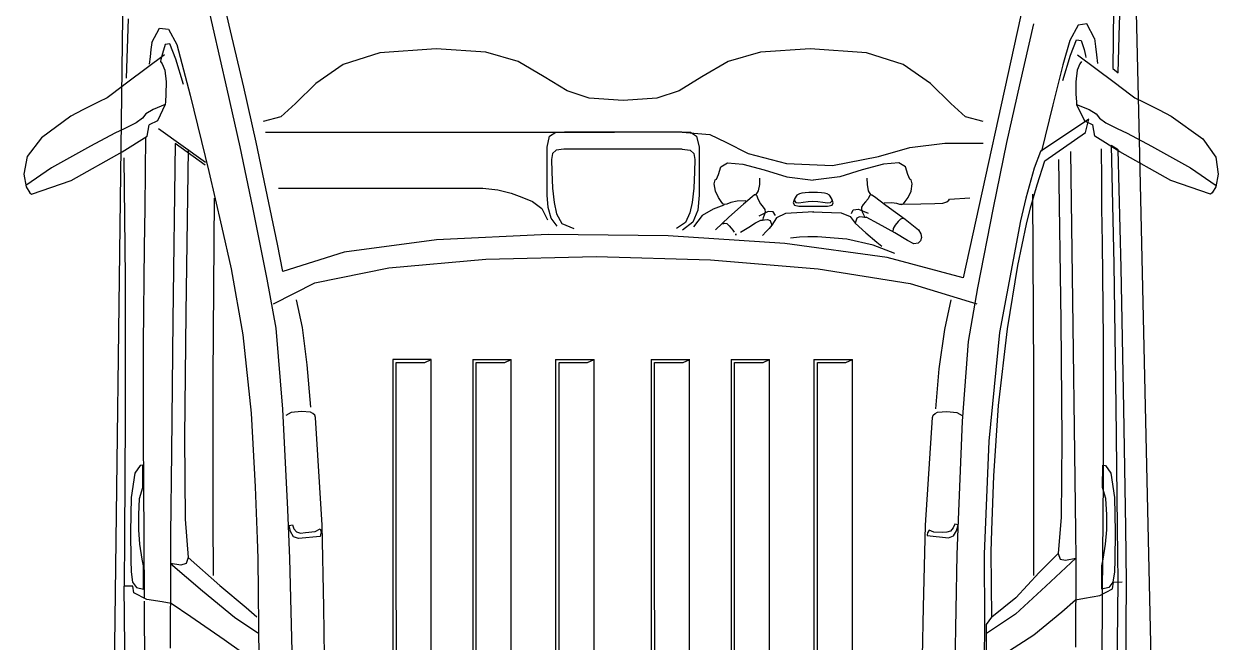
# Model space of a CAD drawing. Header units: millimetres. Extents: x 3923 to 4007, y 744 to 982.
# Drawn here: x 3949.109 to 3953.521, y 836.884 to 839.167 of the extents above; entities that cross this region are included whole.
import ezdxf

# ---------------------------------------------------------------- set-up
doc = ezdxf.new("R2010")
doc.units = ezdxf.units.MM
doc.header["$LTSCALE"] = 20
doc.layers.add('HIDROSSANITÁRIO', color=8, linetype='Continuous')

# ---------------------------------------------------------------- blocks, each defined once
blk = doc.blocks.new('Austin Mini dessus')
at = {"color": 8, "flags": 128}
for points in [[(1.1117, 3.9516), (1.1466, 3.978)], [(1.1466, 3.978), (1.1788, 3.984)], [(1.1671, 3.9332), (1.2, 3.9805)], [(1.1788, 3.984), (1.2025, 3.9796)], [(1.2025, 3.9796), (1.2133, 3.9732)], [(1.2133, 3.9732), (1.2159, 3.9699)], [(1.0718, 3.8974), (1.1117, 3.9516)], [(1.2159, 3.9699), (1.1905, 3.8965)], [(1.127, 3.8612), (1.1671, 3.9332)], [(1.0602, 3.8752), (1.0718, 3.8974)], [(1.1905, 3.8965), (1.1378, 3.8027)], [(1.0455, 3.8453), (1.0602, 3.8752)], [(1.1035, 3.8163), (1.127, 3.8612)], [(1.0383, 3.8304), (1.0455, 3.8453)], [(1.0093, 3.792), (1.0326, 3.8229)], [(1.0326, 3.8229), (1.0383, 3.8304)], [(0.8924, 3.7915), (1.0016, 3.7949)], [(1.0842, 3.7768), (1.0947, 3.7975)], [(1.0947, 3.7975), (1.1035, 3.8163)], [(1.1378, 3.8027), (1.1088, 3.7563)], [(1.1489, 3.7991), (1.3693, 3.7967)], [(1.3693, 3.7967), (1.6304, 3.7968)], [(1.6304, 3.7968), (1.8484, 3.7979)], [(1.8484, 3.7979), (1.9397, 3.7986)], [(2.1078, 3.7972), (1.9397, 3.7986)], [(1.9397, 3.7828), (1.9397, 3.798)], [(0.9589, 3.7245), (1.0093, 3.792)], [(1.0753, 3.7651), (1.0842, 3.7768)], [(1.717, 3.7694), (1.7313, 3.7792)], [(1.7313, 3.7792), (1.7757, 3.7861)], [(1.7757, 3.7861), (1.8394, 3.7873)], [(1.8394, 3.7873), (1.8918, 3.7867)], [(1.8918, 3.7867), (1.9135, 3.786)], [(1.9135, 3.786), (1.9326, 3.7832)], [(1.9326, 3.7832), (1.942, 3.7759)], [(1.952, 3.781), (1.9397, 3.7828)], [(1.942, 3.7759), (1.9455, 3.763)], [(1.9641, 3.7571), (1.952, 3.781)], [(0.949, 3.7493), (0.9623, 3.751)], [(0.9623, 3.751), (0.9758, 3.7525)], [(1.0594, 3.7455), (1.0677, 3.7588)], [(1.0677, 3.7588), (1.0753, 3.7651)], [(1.0806, 3.7369), (1.0877, 3.7528)], [(1.1088, 3.7563), (1.0877, 3.7528)], [(1.1098, 3.7592), (1.174, 3.7599)], [(1.174, 3.7599), (1.2419, 3.7604)], [(1.2419, 3.7604), (1.3135, 3.7616)], [(1.3135, 3.7616), (1.4923, 3.7636)], [(1.4923, 3.7636), (1.6691, 3.7637)], [(1.6691, 3.7637), (1.7492, 3.7633)], [(1.716, 3.7644), (1.717, 3.7694)], [(1.7576, 3.764), (1.716, 3.7644)], [(1.7492, 3.7633), (1.9626, 3.7616)], [(1.7781, 3.7702), (1.7576, 3.764)], [(1.8082, 3.7719), (1.7781, 3.7702)], [(1.8354, 3.7719), (1.8082, 3.7719)], [(1.8622, 3.7696), (1.8354, 3.7719)], [(1.8896, 3.7653), (1.8622, 3.7696)], [(1.9022, 3.763), (1.8896, 3.7653)], [(1.9455, 3.763), (1.9022, 3.763)], [(1.9688, 3.7285), (1.9641, 3.7571)], [(1.9674, 3.7618), (2.2252, 3.7604)], [(0.936, 3.7475), (0.9091, 3.7332)], [(0.9091, 3.7332), (0.9111, 3.717)], [(0.936, 3.7475), (0.949, 3.7493)], [(0.9564, 3.7282), (0.9673, 3.7309)], [(0.9673, 3.7309), (0.9712, 3.7316)], [(0.9712, 3.7316), (0.975, 3.7288)], [(0.975, 3.7288), (0.9869, 3.7238)], [(1.0506, 3.7228), (1.0594, 3.7455)], [(1.0506, 3.7228), (1.0806, 3.7369)], [(1.0947, 3.7351), (1.1565, 3.6487)], [(1.9715, 3.7117), (1.9688, 3.7285)], [(0.9111, 3.717), (0.9395, 3.7016)], [(0.9383, 3.7145), (0.9395, 3.7228)], [(0.9665, 3.7034), (0.9383, 3.7145)], [(0.9395, 3.7228), (0.9564, 3.7282)], [(0.9869, 3.7238), (1.0083, 3.721)], [(1.0083, 3.721), (1.031, 3.7215)], [(1.031, 3.7215), (1.0455, 3.7223)], [(1.0455, 3.7223), (1.0506, 3.7228)], [(1.1226, 3.7043), (1.4484, 3.7087)], [(1.4484, 3.7087), (1.6921, 3.7115)], [(1.6921, 3.7115), (1.8449, 3.713)], [(1.8449, 3.713), (1.8979, 3.7134)], [(1.8979, 3.7134), (2.0543, 3.714)], [(1.8979, 3.7134), (1.9484, 3.6539)], [(1.9009, 3.6943), (1.8979, 3.7134)], [(1.9964, 3.6756), (1.9715, 3.7117)], [(0.9395, 3.7016), (1.0331, 3.6766)], [(1.0136, 3.6893), (0.9665, 3.7034)], [(1.1626, 3.649), (1.1226, 3.7043)], [(1.1335, 3.6804), (1.4355, 3.6849)], [(1.4355, 3.6849), (1.6643, 3.6871)], [(1.6643, 3.6871), (1.816, 3.6859)], [(1.816, 3.6859), (1.8868, 3.6804)], [(1.8868, 3.6804), (1.8979, 3.6843)], [(1.8979, 3.6843), (1.9009, 3.6943)], [(1.0331, 3.6766), (1.174, 3.6425)], [(1.8868, 3.6804), (1.9382, 3.6219)], [(2.0389, 3.6143), (1.9964, 3.6756)], [(0.8566, 3.6469), (0.909, 3.6348)], [(1.174, 3.6425), (1.2747, 3.6187)], [(1.9484, 3.6539), (1.9968, 3.5949)], [(0.909, 3.6348), (1.0218, 3.609)], [(1.2235, 3.6328), (1.5547, 3.6348)], [(1.2747, 3.6187), (1.3537, 3.601)], [(1.5547, 3.6348), (1.8149, 3.6349)], [(1.8149, 3.6349), (1.9203, 3.6346)], [(1.9382, 3.6219), (1.9794, 3.5737)], [(0.9143, 3.6021), (0.8666, 3.6133)], [(1.0183, 3.578), (0.9143, 3.6021)], [(1.0218, 3.609), (1.1282, 3.5852)], [(1.3537, 3.601), (1.4755, 3.5794)], [(2.0615, 3.5818), (2.0389, 3.6143)], [(1.12, 3.5551), (1.0183, 3.578)], [(1.1282, 3.5852), (1.2404, 3.5618)], [(1.4755, 3.5794), (1.6204, 3.564)], [(1.9968, 3.5949), (2.0262, 3.5518)], [(1.2053, 3.5371), (1.12, 3.5551)], [(1.2404, 3.5618), (1.3729, 3.5353)], [(1.6204, 3.564), (1.7565, 3.5569)], [(1.7565, 3.5569), (1.8523, 3.5529)], [(1.8523, 3.5529), (1.8885, 3.5517)], [(1.9794, 3.5737), (1.9962, 3.5536)], [(1.0731, 3.5095), (1.0817, 3.5421)], [(1.1011, 3.5379), (1.1017, 3.2922)], [(1.3084, 3.5158), (1.2053, 3.5371)], [(1.3729, 3.5353), (1.4635, 3.5186)], [(1.8885, 3.5517), (2.0756, 3.55)], [(1.0484, 3.4825), (1.0731, 3.5095)], [(1.2049, 3.5135), (1.2049, 3.1364)], [(1.3585, 3.5054), (1.3084, 3.5158)], [(1.4186, 3.5228), (1.3793, 3.4466)], [(1.4635, 3.5186), (1.6129, 3.5061)], [(1.323, 3.3924), (1.3585, 3.5054)], [(1.6129, 3.5061), (1.7979, 3.497)], [(1.6169, 3.4714), (1.619, 3.4901)], [(1.619, 3.4901), (1.6245, 3.4999)], [(1.7979, 3.497), (1.8885, 3.4935)], [(1.8276, 3.494), (1.8263, 3.4879)], [(1.8263, 3.4879), (1.8336, 3.4853)], [(1.8388, 3.4912), (1.8276, 3.494)], [(1.8484, 3.4859), (1.8388, 3.4912)], [(1.8517, 3.4767), (1.8484, 3.4859)], [(1.8885, 3.4935), (2.0844, 3.4883)], [(1.0114, 3.445), (1.0484, 3.4825)], [(1.4113, 3.481), (1.462, 3.47)], [(1.462, 3.47), (1.5309, 3.4613)], [(1.6186, 3.4546), (1.6169, 3.4714)], [(1.8336, 3.4853), (1.8396, 3.4804)], [(1.8409, 3.4637), (1.8386, 3.4462)], [(1.8396, 3.4804), (1.8416, 3.4732)], [(1.8416, 3.4732), (1.8409, 3.4637)], [(1.8478, 3.437), (1.8517, 3.4767)], [(0.9762, 3.3945), (1.0114, 3.445)], [(1.3793, 3.4466), (1.3517, 3.3099)], [(1.5309, 3.4613), (1.6094, 3.4548)], [(1.6207, 3.4502), (1.6186, 3.4546)], [(1.6242, 3.4468), (1.6207, 3.4502)], [(1.6285, 3.4452), (1.6242, 3.4468)], [(1.8272, 3.4328), (1.6285, 3.4452)], [(1.8386, 3.4462), (1.8339, 3.4369)], [(1.9786, 3.4297), (1.8272, 3.4328)], [(1.8339, 3.4369), (1.8395, 3.4349)], [(1.8395, 3.4349), (1.8452, 3.4359)], [(1.8452, 3.4359), (1.8478, 3.437)], [(2.0699, 3.4284), (1.9786, 3.4297)], [(0.9547, 3.3266), (0.9762, 3.3945)], [(1.3004, 3.222), (1.323, 3.3924)], [(0.9474, 3.2223), (0.9547, 3.3266)], [(1.3517, 3.3099), (1.3356, 3.1305)], [(1.1017, 3.2922), (1.1017, 3.0712)], [(1.521, 3.3024), (3.3849, 3.3024)], [(1.521, 3.2314), (1.521, 3.3024)], [(3.3552, 3.2953), (1.5269, 3.296)], [(1.5269, 3.296), (1.5269, 3.2434)], [(1.5269, 3.2434), (1.521, 3.2314)], [(0.9535, 3.1308), (0.9474, 3.2223)], [(1.2904, 3.0155), (1.3004, 3.222)], [(3.3849, 3.2314), (1.521, 3.2314)], [(1.521, 3.1548), (3.3849, 3.1548)], [(1.521, 3.1548), (3.3849, 3.1548)], [(1.521, 3.1548), (1.521, 3.0837)], [(1.2049, 3.1364), (1.2077, 3.1082)], [(3.3552, 3.1477), (1.5269, 3.1484)], [(1.5269, 3.1484), (1.5269, 3.0958)], [(0.9712, 3.0712), (0.9535, 3.1308)], [(1.3356, 3.1305), (1.3308, 2.9266)], [(1.2077, 3.1082), (1.214, 3.084)], [(1.5269, 3.0958), (1.521, 3.0837)], [(0.9991, 3.0226), (0.9712, 3.0712)], [(1.1017, 3.0712), (1.1013, 2.893)], [(1.214, 3.084), (1.2213, 3.064)], [(3.3849, 3.0838), (1.521, 3.0838)], [(1.2213, 3.064), (1.2296, 3.0447)], [(1.2296, 3.0447), (1.2425, 3.0269)], [(1.0249, 2.9807), (0.9991, 3.0226)], [(1.2425, 3.0269), (1.263, 3.0168)], [(1.1016, 3.0013), (1.1008, 2.9854)], [(1.1087, 3.0128), (1.1016, 3.0013)], [(1.1289, 3.0172), (1.1087, 3.0128)], [(1.2179, 3.0172), (1.1289, 3.0172)], [(1.1326, 2.9863), (1.1344, 3.0006)], [(1.1344, 3.0006), (1.1406, 3.0076)], [(1.1406, 3.0076), (1.1521, 3.0095)], [(1.1521, 3.0095), (1.1745, 3.009)], [(1.1745, 3.009), (1.2048, 3.0074)], [(1.2048, 3.0074), (1.2315, 3.0045)], [(1.2406, 3.0157), (1.2179, 3.0172)], [(1.2315, 3.0045), (1.2524, 3.0002)], [(1.2601, 3.01), (1.2406, 3.0157)], [(1.275, 2.9987), (1.2601, 3.01)], [(1.2927, 2.7938), (1.2904, 3.0155)], [(1.521, 3.0018), (3.3849, 3.0018)], [(1.521, 3.0018), (1.521, 2.9307)], [(1.521, 3.0017), (3.3849, 3.0017)], [(1.0386, 2.9396), (1.0249, 2.9807)], [(1.1008, 2.9854), (1.1008, 2.7686)], [(1.1326, 2.7677), (1.1326, 2.9863)], [(1.2524, 3.0002), (1.27, 2.9903)], [(1.27, 2.9903), (1.2792, 2.9682)], [(3.3552, 2.9947), (1.5269, 2.9954)], [(1.5269, 2.9954), (1.5269, 2.9427)], [(1.0427, 2.877), (1.0386, 2.9396)], [(1.5269, 2.9427), (1.521, 2.9307)], [(1.3308, 2.9266), (1.3369, 2.7159)], [(3.3849, 2.9307), (1.521, 2.9307)], [(1.1013, 2.893), (1.1007, 2.7756)], [(1.0386, 2.8145), (1.0427, 2.877)], [(1.521, 2.8252), (3.3849, 2.8252)], [(1.521, 2.8252), (3.3849, 2.8252)], [(1.521, 2.8252), (1.521, 2.7541)], [(1.0249, 2.7734), (1.0386, 2.8145)], [(3.3552, 2.8181), (1.5269, 2.8188)], [(1.5269, 2.8188), (1.5269, 2.7662)], [(1.307, 2.578), (1.2927, 2.7938)], [(0.9991, 2.7314), (1.0249, 2.7734)], [(1.1007, 2.7756), (1.1055, 2.717)], [(1.1008, 2.7686), (1.1016, 2.7527)], [(1.1326, 2.7677), (1.1344, 2.7534)], [(1.2505, 2.7536), (1.268, 2.7619)], [(1.2676, 2.7483), (1.2824, 2.7671)], [(1.268, 2.7619), (1.2795, 2.7785)], [(1.5269, 2.7662), (1.521, 2.7541)], [(1.1016, 2.7527), (1.1087, 2.7412)], [(1.1087, 2.7412), (1.1289, 2.7368)], [(1.1289, 2.7368), (1.2179, 2.7368)], [(1.1344, 2.7534), (1.1406, 2.7464)], [(1.1406, 2.7464), (1.1521, 2.7446)], [(1.1521, 2.7446), (1.1745, 2.745)], [(1.1745, 2.745), (1.2048, 2.7466)], [(1.2048, 2.7466), (1.2315, 2.7495)], [(1.2179, 2.7368), (1.2453, 2.7392)], [(1.2315, 2.7495), (1.2505, 2.7536)], [(1.2453, 2.7392), (1.2676, 2.7483)], [(1.2551, 2.7309), (1.276, 2.7469)], [(3.3849, 2.7542), (1.521, 2.7542)], [(0.9712, 2.6829), (0.9991, 2.7314)], [(1.1055, 2.717), (1.1196, 2.6871)], [(1.2436, 2.7106), (1.2551, 2.7309)], [(1.3369, 2.7159), (1.3537, 2.5166)], [(1.1655, 2.6964), (1.1583, 2.6841)], [(1.1793, 2.701), (1.1655, 2.6964)], [(1.1879, 2.7044), (1.1793, 2.701)], [(1.1894, 2.7071), (1.1879, 2.7044)], [(1.1965, 2.7087), (1.1894, 2.7071)], [(1.2102, 2.7066), (1.1965, 2.7087)], [(1.2218, 2.7011), (1.2102, 2.7066)], [(1.2296, 2.696), (1.2218, 2.7011)], [(1.2336, 2.6927), (1.2296, 2.696)], [(1.235, 2.6895), (1.2336, 2.6927)], [(1.2364, 2.6909), (1.2436, 2.7106)], [(1.2586, 2.6815), (1.2815, 2.7064)], [(1.2705, 2.6928), (1.2693, 2.6894)], [(0.9535, 2.6232), (0.9712, 2.6829)], [(1.1196, 2.6871), (1.1407, 2.6458)], [(1.1583, 2.6841), (1.1602, 2.6556)], [(1.2286, 2.6664), (1.2314, 2.6783)], [(1.2314, 2.6783), (1.2342, 2.6856)], [(1.2342, 2.6856), (1.235, 2.6895)], [(1.2344, 2.6544), (1.2586, 2.6815)], [(1.2693, 2.6894), (1.2703, 2.6857)], [(1.2703, 2.6857), (1.2746, 2.681)], [(1.2746, 2.681), (1.2785, 2.6776)], [(1.2785, 2.6776), (1.2823, 2.6745)], [(1.2823, 2.6745), (1.286, 2.6721)], [(1.2901, 2.67), (1.2902, 2.6692)], [(1.2903, 2.6674), (1.2901, 2.67)], [(1.521, 2.6777), (3.3849, 2.6777)], [(1.521, 2.6777), (1.521, 2.6065)], [(1.521, 2.6776), (3.3849, 2.6776)], [(3.3552, 2.6705), (1.5269, 2.6712)], [(1.5269, 2.6712), (1.5269, 2.6186)], [(1.1602, 2.6556), (1.1712, 2.6165)], [(1.2206, 2.6388), (1.2344, 2.6544)], [(1.2283, 2.6506), (1.2286, 2.6664)], [(1.286, 2.6602), (1.2767, 2.6451)], [(1.2902, 2.6692), (1.2903, 2.6683)], [(1.2903, 2.6683), (1.2903, 2.6674)], [(1.1407, 2.6458), (1.1591, 2.5751)], [(1.1861, 2.6248), (1.1983, 2.6254)], [(1.1983, 2.6254), (1.2099, 2.6274)], [(1.2099, 2.6274), (1.2179, 2.6325)], [(1.2173, 2.6328), (1.2174, 2.6346)], [(1.2179, 2.6325), (1.2173, 2.6328)], [(1.2174, 2.6346), (1.2206, 2.6388)], [(1.2179, 2.6307), (1.226, 2.6273)], [(1.226, 2.6273), (1.234, 2.623)], [(1.2478, 2.609), (1.2564, 2.6266)], [(1.2691, 2.6322), (1.2637, 2.6225)], [(1.2767, 2.6451), (1.2691, 2.6322)], [(0.9474, 2.5318), (0.9535, 2.6232)], [(1.1712, 2.6165), (1.184, 2.5749)], [(1.234, 2.623), (1.2401, 2.6184)], [(1.2401, 2.6184), (1.2445, 2.6153)], [(1.2445, 2.6153), (1.2492, 2.6149)], [(1.2485, 2.5997), (1.2478, 2.609)], [(1.2492, 2.6149), (1.2546, 2.6166)], [(1.2546, 2.6166), (1.2595, 2.6184)], [(1.2595, 2.6184), (1.2623, 2.6189)], [(1.2623, 2.6189), (1.2632, 2.6189)], [(1.2632, 2.6157), (1.2624, 2.6105)], [(1.2624, 2.6105), (1.2647, 2.6055)], [(1.2639, 2.6197), (1.2632, 2.6157)], [(1.2637, 2.6225), (1.2638, 2.6219)], [(1.2638, 2.6219), (1.2639, 2.6197)], [(1.2647, 2.6055), (1.2732, 2.6021)], [(1.2732, 2.6021), (1.279, 2.6074)], [(1.279, 2.6074), (1.285, 2.6129)], [(1.285, 2.6129), (1.2921, 2.6194)], [(1.5269, 2.6186), (1.521, 2.6065)], [(3.3849, 2.6066), (1.521, 2.6066)], [(1.255, 2.5958), (1.2485, 2.5997)], [(1.2515, 2.5771), (1.2598, 2.5934)], [(1.2598, 2.5934), (1.2732, 2.6021)], [(1.1591, 2.5751), (1.1632, 2.4901)], [(1.184, 2.5749), (1.1902, 2.5259)], [(1.218, 2.556), (1.2242, 2.5604)], [(1.2242, 2.5604), (1.2316, 2.5628)], [(1.2242, 2.5604), (1.2279, 2.5607)], [(1.2279, 2.5607), (1.2312, 2.5579)], [(1.2316, 2.5628), (1.2362, 2.5607)], [(1.2362, 2.5607), (1.2378, 2.5522)], [(1.2487, 2.5245), (1.2515, 2.5771)], [(1.2952, 2.5513), (1.2971, 2.5676)], [(1.3331, 2.3893), (1.307, 2.578)], [(1.213, 2.5337), (1.2135, 2.541)], [(1.2135, 2.541), (1.2142, 2.5468)], [(1.2142, 2.5468), (1.2153, 2.5514)], [(1.2153, 2.5514), (1.218, 2.556)], [(1.2305, 2.5442), (1.2293, 2.5353)], [(1.2319, 2.5522), (1.2305, 2.5442)], [(1.2312, 2.5579), (1.2319, 2.5522)], [(1.2378, 2.5522), (1.2378, 2.4996)], [(1.2946, 2.5357), (1.2952, 2.5513)], [(0.9547, 2.4275), (0.9474, 2.5318)], [(1.184, 2.4768), (1.1902, 2.5259)], [(1.2129, 2.5259), (1.213, 2.5337)], [(1.213, 2.5181), (1.2129, 2.5259)], [(1.2135, 2.5107), (1.213, 2.5181)], [(1.2293, 2.5353), (1.2287, 2.5263)], [(1.2287, 2.5263), (1.2293, 2.5172)], [(1.2293, 2.5172), (1.2305, 2.5078)], [(1.2487, 2.5272), (1.2506, 2.4745)], [(1.2945, 2.5182), (1.2946, 2.5357)], [(1.2987, 2.4638), (1.2945, 2.5182)], [(1.3537, 2.5166), (1.3811, 2.3466)], [(1.521, 2.5246), (3.3849, 2.5246)], [(1.521, 2.5246), (3.3849, 2.5246)], [(1.521, 2.5246), (1.521, 2.4535)], [(3.3552, 2.5175), (1.5269, 2.5182)], [(1.5269, 2.5182), (1.5269, 2.4656)], [(1.2142, 2.505), (1.2135, 2.5107)], [(1.2153, 2.5004), (1.2142, 2.505)], [(1.218, 2.4957), (1.2153, 2.5004)], [(1.2242, 2.4914), (1.218, 2.4957)], [(1.2312, 2.4938), (1.2279, 2.4911)], [(1.2305, 2.5078), (1.2319, 2.4996)], [(1.2319, 2.4996), (1.2312, 2.4938)], [(1.2378, 2.4996), (1.2362, 2.4911)], [(1.1632, 2.4901), (1.1462, 2.4053)], [(1.1712, 2.4352), (1.184, 2.4768)], [(1.2316, 2.489), (1.2242, 2.4914)], [(1.2279, 2.4911), (1.2242, 2.4914)], [(1.2362, 2.4911), (1.2316, 2.489)], [(1.2506, 2.4745), (1.2571, 2.4576)], [(1.2447, 2.4518), (1.2434, 2.4425)], [(1.2514, 2.4554), (1.2447, 2.4518)], [(1.2571, 2.4576), (1.2692, 2.4481)], [(1.3098, 2.4149), (1.2987, 2.4638)], [(1.5269, 2.4656), (1.521, 2.4535)], [(3.3849, 2.4536), (1.521, 2.4536)], [(0.9762, 2.3595), (0.9547, 2.4275)], [(1.1602, 2.3961), (1.1712, 2.4352)], [(1.1861, 2.427), (1.1983, 2.4265)], [(1.2248, 2.4245), (1.2303, 2.429)], [(1.2303, 2.429), (1.2352, 2.4335)], [(1.2352, 2.4335), (1.2399, 2.4364)], [(1.2399, 2.4364), (1.2445, 2.4366)], [(1.2434, 2.4425), (1.2511, 2.4245)], [(1.2445, 2.4366), (1.2498, 2.4346)], [(1.2498, 2.4346), (1.2546, 2.4325)], [(1.2546, 2.4325), (1.2574, 2.4319)], [(1.2574, 2.4319), (1.2583, 2.4319)], [(1.2579, 2.4403), (1.2605, 2.4451)], [(1.2585, 2.435), (1.2579, 2.4403)], [(1.259, 2.431), (1.2585, 2.435)], [(1.2586, 2.4282), (1.2588, 2.4289)], [(1.2704, 2.4052), (1.2586, 2.4282)], [(1.2588, 2.4289), (1.259, 2.431)], [(1.2605, 2.4451), (1.2692, 2.4481)], [(1.2692, 2.4481), (1.287, 2.4285)], [(1.287, 2.4285), (1.3044, 2.4082)], [(1.1462, 2.4053), (1.1298, 2.3473)], [(1.1983, 2.4265), (1.21, 2.4246)], [(1.21, 2.4246), (1.2177, 2.4194)], [(1.2177, 2.4194), (1.2172, 2.4191)], [(1.2172, 2.4191), (1.2172, 2.4174)], [(1.2172, 2.4174), (1.2201, 2.4129)], [(1.2178, 2.4212), (1.2248, 2.4245)], [(1.2201, 2.4129), (1.2359, 2.3915)], [(1.2871, 2.3751), (1.2704, 2.4052)], [(1.3044, 2.4082), (1.3122, 2.3989)], [(1.3256, 2.3754), (1.3098, 2.4149)], [(1.1583, 2.3676), (1.1602, 2.3961)], [(1.2319, 2.3948), (1.2313, 2.3807)], [(1.2359, 2.3915), (1.262, 2.3561)], [(1.3706, 2.2486), (1.3331, 2.3893)], [(1.1655, 2.3554), (1.1583, 2.3676)], [(1.2313, 2.3807), (1.2324, 2.3718)], [(1.2324, 2.3718), (1.2342, 2.3662)], [(1.235, 2.3623), (1.2336, 2.3591)], [(1.2342, 2.3662), (1.234, 2.3268)], [(1.2342, 2.3662), (1.235, 2.3623)], [(1.2607, 2.3612), (1.2619, 2.3648)], [(1.2617, 2.3576), (1.2607, 2.3612)], [(1.2619, 2.3648), (1.2664, 2.3692)], [(1.2664, 2.3692), (1.2729, 2.3742)], [(1.2729, 2.3742), (1.279, 2.3779)], [(1.279, 2.3779), (1.2846, 2.3787)], [(1.3014, 2.3519), (1.2871, 2.3751)], [(1.0114, 2.309), (0.9762, 2.3595)], [(1.1298, 2.3473), (1.1216, 2.2828)], [(1.1793, 2.3508), (1.1655, 2.3554)], [(1.1879, 2.3474), (1.1793, 2.3508)], [(1.1894, 2.3447), (1.1879, 2.3474)], [(1.1965, 2.3431), (1.1894, 2.3447)], [(1.2102, 2.3451), (1.1965, 2.3431)], [(1.2218, 2.3507), (1.2102, 2.3451)], [(1.2296, 2.3558), (1.2218, 2.3507)], [(1.2336, 2.3591), (1.2296, 2.3558)], [(1.262, 2.3561), (1.2817, 2.3316)], [(1.3075, 2.3397), (1.3014, 2.3519)], [(1.3066, 2.3322), (1.3075, 2.3397)], [(1.3811, 2.3466), (1.4186, 2.2238)], [(1.234, 2.3268), (1.2334, 2.3009)], [(1.2817, 2.3316), (1.2889, 2.3268)], [(1.2889, 2.3268), (1.2958, 2.3258)], [(1.2958, 2.3258), (1.3019, 2.3278)], [(1.3019, 2.3278), (1.3066, 2.3322)], [(1.8272, 2.3184), (1.6285, 2.3056)], [(1.9786, 2.3223), (1.8272, 2.3184)], [(2.0699, 2.3241), (1.9786, 2.3223)], [(1.0484, 2.2716), (1.0114, 2.309)], [(1.2334, 2.3009), (1.2323, 2.2864)], [(1.5384, 2.2936), (1.6121, 2.3001)], [(1.6186, 2.2962), (1.6169, 2.2793)], [(1.6207, 2.3005), (1.6186, 2.2962)], [(1.6242, 2.304), (1.6207, 2.3005)], [(1.6285, 2.3056), (1.6242, 2.304)], [(1.8366, 2.3114), (1.8412, 2.3145)], [(1.8403, 2.3032), (1.8366, 2.3114)], [(1.8406, 2.2877), (1.8403, 2.3032)], [(1.8412, 2.3145), (1.8449, 2.3155)], [(1.8449, 2.3155), (1.8464, 2.3155)], [(1.8464, 2.3155), (1.8503, 2.2758)], [(1.1216, 2.2828), (1.1216, 2.212)], [(1.2254, 2.2741), (1.2227, 2.2366)], [(1.2269, 2.2752), (1.2254, 2.2741)], [(1.2299, 2.279), (1.2269, 2.2752)], [(1.2323, 2.2864), (1.2299, 2.279)], [(1.4113, 2.2714), (1.4655, 2.2834)], [(1.4655, 2.2834), (1.5384, 2.2936)], [(1.6169, 2.2793), (1.619, 2.2606)], [(1.8383, 2.272), (1.8402, 2.2793)], [(1.8402, 2.2793), (1.8406, 2.2877)], [(1.8503, 2.2758), (1.847, 2.2665)], [(1.0731, 2.2446), (1.0484, 2.2716)], [(1.4881, 2.2396), (1.6349, 2.2506)], [(1.619, 2.2606), (1.6245, 2.2509)], [(1.6349, 2.2506), (1.8016, 2.2577)], [(1.8016, 2.2577), (1.881, 2.2603)], [(1.825, 2.2645), (1.8322, 2.2671)], [(1.8262, 2.2584), (1.825, 2.2645)], [(1.8375, 2.2613), (1.8262, 2.2584)], [(1.8322, 2.2671), (1.8383, 2.272)], [(1.847, 2.2665), (1.8375, 2.2613)], [(1.881, 2.2603), (2.0858, 2.2644)], [(0.8634, 2.1376), (1.3706, 2.2486)], [(1.0817, 2.212), (1.0731, 2.2446)], [(1.3891, 2.2224), (1.4881, 2.2396)], [(1.2411, 2.1935), (1.3891, 2.2224)], [(1.6721, 2.2014), (1.8808, 2.2103)], [(1.8808, 2.2103), (2.0035, 2.2094)], [(2.0035, 2.2094), (2.0815, 2.2103)], [(2.1294, 2.2062), (2.0102, 2.2055)], [(1.1207, 2.1686), (1.2411, 2.1935)], [(1.4713, 2.1819), (1.6721, 2.2014)], [(1.7357, 2.1921), (1.606, 2.1833)], [(1.8362, 2.1961), (1.7357, 2.1921)], [(1.8766, 2.1969), (1.8362, 2.1961)], [(1.9967, 2.1959), (1.8766, 2.1969)], [(1.961, 2.1517), (1.9967, 2.1959)], [(1.9914, 2.152), (2.0269, 2.2058)], [(2.0102, 2.2055), (1.9967, 2.1959)], [(1.0142, 2.1447), (1.1207, 2.1686)], [(1.2652, 2.143), (1.4713, 2.1819)], [(1.4643, 2.1668), (1.3475, 2.1478)], [(1.606, 2.1833), (1.4643, 2.1668)], [(2.0651, 2.1737), (2.0297, 2.1186)], [(0.9014, 2.1189), (1.0142, 2.1447)], [(1.2232, 2.1328), (1.2652, 2.143)], [(1.3475, 2.1478), (1.2712, 2.132)], [(1.9146, 2.1086), (1.961, 2.1517)], [(1.9396, 2.0961), (1.9914, 2.152)], [(1.1373, 2.1061), (1.1678, 2.118)], [(1.1678, 2.118), (1.2232, 2.1328)], [(1.241, 2.1243), (1.1985, 2.1123)], [(1.216, 2.1209), (1.5491, 2.1189)], [(1.2712, 2.132), (1.241, 2.1243)], [(1.5491, 2.1189), (1.8129, 2.1188)], [(1.8129, 2.1188), (1.9203, 2.1191)], [(2.0297, 2.1186), (1.9872, 2.0669)], [(1.0511, 2.0835), (1.1363, 2.104)], [(1.0772, 2.0166), (1.1373, 2.1061)], [(1.1544, 2.0979), (1.1018, 2.0227)], [(1.1985, 2.1123), (1.1544, 2.0979)], [(1.8792, 2.0733), (1.9146, 2.1086)], [(1.8882, 2.0405), (1.9396, 2.0961)], [(0.9769, 2.0648), (1.0511, 2.0835)], [(0.9036, 2.0367), (0.932, 2.0521)], [(0.932, 2.0521), (0.9769, 2.0648)], [(1.006, 2.0645), (0.959, 2.0503)], [(1.1518, 2.0725), (1.4497, 2.0682)], [(1.4497, 2.0682), (1.6696, 2.0663)], [(1.6696, 2.0663), (1.8124, 2.0677)], [(1.8124, 2.0677), (1.8792, 2.0733)], [(1.8792, 2.0733), (1.8898, 2.0695)], [(1.8917, 2.0596), (1.8882, 2.0405)], [(1.8898, 2.0695), (1.8917, 2.0596)], [(1.9872, 2.0669), (1.9647, 2.0412)], [(0.9015, 2.0205), (0.9036, 2.0367)], [(0.959, 2.0503), (0.9308, 2.0393)], [(0.9308, 2.0393), (0.932, 2.031)], [(0.932, 2.031), (0.9488, 2.0255)], [(0.9589, 2.0374), (1.0093, 1.97)], [(0.9712, 2.0303), (0.975, 2.0331)], [(0.975, 2.0331), (0.9869, 2.0382)], [(0.9869, 2.0382), (1.0083, 2.0409)], [(1.0083, 2.0409), (1.031, 2.0405)], [(1.031, 2.0405), (1.0455, 2.0396)], [(1.0455, 2.0396), (1.0506, 2.0392)], [(1.0506, 2.0392), (1.0806, 2.025)], [(1.0506, 2.0392), (1.0594, 2.0164)], [(1.1368, 2.0506), (1.4588, 2.0461)], [(1.4588, 2.0461), (1.6944, 2.0429)], [(1.6944, 2.0429), (1.839, 2.0411)], [(1.839, 2.0411), (1.8882, 2.0405)], [(1.8882, 2.0405), (2.0521, 2.0412)], [(1.9647, 2.0412), (1.9618, 2.0246)], [(0.9284, 2.0063), (0.9015, 2.0205)], [(0.9488, 2.0255), (0.9598, 2.0229)], [(0.9598, 2.0229), (0.9637, 2.0221)], [(1.0594, 2.0164), (1.0677, 2.0031)], [(1.1018, 2.0227), (1.0772, 2.0166)], [(1.0806, 2.025), (1.0877, 2.0092)], [(1.1088, 2.0056), (1.0877, 2.0092)], [(1.9618, 2.0246), (1.9568, 1.9964)], [(0.9284, 2.0063), (0.9435, 2.0041)], [(0.9435, 2.0041), (0.9588, 2.0023)], [(0.9588, 2.0023), (0.9744, 2.0007)], [(1.0677, 2.0031), (1.0753, 1.9968)], [(1.0753, 1.9968), (1.0842, 1.9851)], [(1.1378, 1.9593), (1.1088, 2.0056)], [(1.1323, 1.9939), (1.1889, 1.9933)], [(1.1889, 1.9933), (1.2417, 1.9931)], [(1.2417, 1.9931), (1.3059, 1.9922)], [(1.3059, 1.9922), (1.4847, 1.9901)], [(1.4847, 1.9901), (1.6616, 1.9901)], [(1.6616, 1.9901), (1.7416, 1.9904)], [(1.7576, 1.9915), (1.716, 1.9911)], [(1.716, 1.9911), (1.717, 1.9861)], [(1.717, 1.9861), (1.7313, 1.9762)], [(1.7416, 1.9904), (1.9551, 1.9922)], [(1.7781, 1.9852), (1.7576, 1.9915)], [(1.8622, 1.9859), (1.8354, 1.9836)], [(1.8896, 1.9901), (1.8622, 1.9859)], [(1.9022, 1.9924), (1.8896, 1.9901)], [(1.9455, 1.9924), (1.9022, 1.9924)], [(1.942, 1.9796), (1.9455, 1.9924)], [(1.9568, 1.9964), (1.9445, 1.9728)], [(1.9551, 1.9922), (2.2129, 1.9935)], [(0.8745, 1.9713), (0.9836, 1.9722)], [(0.9836, 1.9722), (0.9918, 1.9626)], [(1.0093, 1.97), (1.0326, 1.939)], [(1.0842, 1.9851), (1.0947, 1.9644)], [(1.0947, 1.9644), (1.1035, 1.9457)], [(1.1339, 1.9626), (1.1261, 1.9756)], [(1.1261, 1.9756), (1.3452, 1.9705)], [(1.3452, 1.9705), (1.6075, 1.9666)], [(1.6075, 1.9666), (1.8305, 1.9642)], [(1.7313, 1.9762), (1.7757, 1.9693)], [(1.7757, 1.9693), (1.8394, 1.9681)], [(1.8082, 1.9835), (1.7781, 1.9852)], [(1.8354, 1.9836), (1.8082, 1.9835)], [(1.8305, 1.9642), (1.9317, 1.9633)], [(1.8394, 1.9681), (1.8918, 1.9688)], [(1.8918, 1.9688), (1.9135, 1.9694)], [(1.9135, 1.9694), (1.9326, 1.9722)], [(1.9321, 1.971), (1.9317, 1.9551)], [(1.9317, 1.9633), (2.0998, 1.9648)], [(1.9445, 1.9728), (1.9321, 1.971)], [(1.9326, 1.9722), (1.942, 1.9796)], [(0.902, 1.9603), (0.8406, 1.9574)], [(0.9918, 1.9626), (0.902, 1.9603)], [(1.1035, 1.9457), (1.127, 1.9007)], [(1.3518, 1.9569), (1.1339, 1.9626)], [(1.1905, 1.8654), (1.1378, 1.9593)], [(1.6114, 1.9519), (1.3518, 1.9569)], [(1.8317, 1.9484), (1.6114, 1.9519)], [(1.9317, 1.9469), (1.8317, 1.9484)], [(2.1, 1.9484), (1.9317, 1.9469)], [(1.0326, 1.939), (1.0383, 1.9315)], [(1.0383, 1.9315), (1.0455, 1.9166)], [(1.0455, 1.9166), (1.0602, 1.8867)], [(1.127, 1.9007), (1.1671, 1.8287)], [(1.0602, 1.8867), (1.0718, 1.8645)], [(1.0718, 1.8645), (1.1137, 1.8064)], [(1.2159, 1.792), (1.1905, 1.8654)], [(1.1671, 1.8287), (1.2, 1.7814)], [(1.1137, 1.8064), (1.1476, 1.7819)], [(1.2025, 1.7823), (1.2133, 1.7887)], [(1.2133, 1.7887), (1.2159, 1.792)], [(1.1476, 1.7819), (1.1788, 1.7779)], [(1.1788, 1.7779), (1.2025, 1.7823)]]:
    blk.add_lwpolyline(points, dxfattribs=at)

msp = doc.modelspace()

# ---------------------------------------------------------------- linework, layer by layer
at = {"layer": 'HIDROSSANITÁRIO', "color": 8, "elevation": 5.2524}
msp.add_lwpolyline([(3952.7862, 833.0252), (3953.338, 833.9838), (3953.2306, 838.7396), (3953.1747, 841.1416), (3952.9686, 841.854), (3951.5911, 842.0982), (3950.6451, 842.0749), (3949.997, 841.8689), (3949.6504, 841.6389), (3949.4843, 840.0642), (3949.4261, 835.5197), (3949.497, 834.1993), (3949.7797, 832.9613), (3950.4555, 832.8731), (3952.439, 832.8745), (3952.7747, 832.9706), (3952.7862, 833.0252)], dxfattribs=at)

# ---------------------------------------------------------------- block references
at = {"layer": 'HIDROSSANITÁRIO', "color": 8, "xscale": -2, "yscale": 2, "zscale": 2, "rotation": 90}
msp.add_blockref('Austin Mini dessus', (3957.077, 840.9701, 5.2524), dxfattribs=at)

doc.saveas('drawing.dxf')
